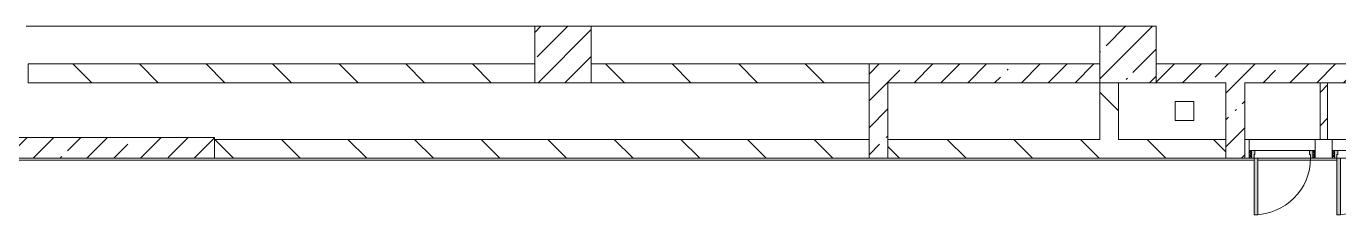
# Model space of a CAD drawing. Header units: millimetres. Extents: x -5714 to 188114, y -8553 to 29000.
# Drawn here: x 103864 to 117802, y 10300 to 12300 of the extents above; entities that cross this region are included whole.
import ezdxf

# ---------------------------------------------------------------- set-up
doc = ezdxf.new("R2010")
doc.units = ezdxf.units.MM
for name, color, linetype, lineweight, true_color in [('A-DOOR-3', 7, 'Continuous', 5, 0xaaaaaa), ('A-DOOR-4', 7, 'Continuous', 5, 0xe2e2e2), ('A-DOOR-FRAM-2', 7, 'Continuous', 5, 0xe2e2e2), ('A-DOOR-FRAM-3', 7, 'Continuous', 5, 0xaaaaaa), ('A-FLOR-2', 7, 'Continuous', 5, 0xaaaaaa)]:
    doc.layers.add(name, color=color, linetype=linetype, lineweight=lineweight, true_color=true_color)
for name, color, linetype, lineweight in [('A-WALL', 7, 'Continuous', 9), ('I-WALL-2', 7, 'Continuous', 5), ('S-COLS-2', 7, 'Continuous', 5)]:
    doc.layers.add(name, color=color, linetype=linetype, lineweight=lineweight)
pattern_1 = [(135, (61103.76, 0), (-353.5534, -353.5534), [])]
pattern_2 = [(45, (61103.76, 0), (-285.1231, 285.1231), []), (45, (61388.9, 0), (-285.1231, 285.1231), [504.031, -100.806, 16.764, -84.042])]
pattern_3 = [(135, (1951.41, 164.685), (-14.14214, -14.14214), []), (225, (1951.41, 164.685), (14.14214, -14.14214), [])]
pattern_4 = [(45, (-171.384, 164.685), (-14.1421, 14.1421), []), (135, (-171.384, 164.685), (-14.1421, -14.1421), [])]

# ---------------------------------------------------------------- blocks, each defined once
blk = doc.blocks.new('BSC_Колонна _Прямоугольная - 600х600-23205375-3_9_1_птичка')
at = {"layer": 'S-COLS-2'}
h = blk.add_hatch(dxfattribs=at)
h.set_pattern_fill('FP_68', color=256, style=0, pattern_type=2)
h.set_pattern_definition([(45, (-54460, -12000), (-285.123, 285.123), []), (45, (-54174.88, -12000), (-285.123, 285.123), [504.031, -100.806, 16.764, -84.042])])
h.paths.add_polyline_path([(-300, -300), (300, -300), (300, 300), (-300, 300)])
for p, q in [((300, 300), (-300, 300)), ((-300, 300), (-300, -300)), ((300, -300), (300, 300)), ((-300, -300), (300, -300))]:
    blk.add_line(p, q, dxfattribs=at)
blk = doc.blocks.new('110_Дверь_СКБ_1Ст - д-18 700x2100h_Технический шкаф ЭОМ и СС-V189-3_9_1_птичка')
at = {"layer": 'A-DOOR-3'}
h = blk.add_hatch(dxfattribs=at)
h.set_pattern_fill('FP_28', color=256, style=0, pattern_type=2)
h.set_pattern_definition(pattern_3)
h.paths.add_polyline_path([(362.5, 100), (337.5, 100), (337.5, 20), (362.5, 20)])
at = {"layer": 'A-DOOR-4'}
h = blk.add_hatch(color=256, dxfattribs=at)
h.paths.add_polyline_path([(-312.5, 100), (-312.5, 20), (-277.5, 20), (-277.5, 60), (-287.5, 60), (-292.5, 100)])
h.paths.add_polyline_path([(312.5, 100), (312.5, 60), (302.5, 60), (302.5, 20), (337.5, 20), (337.5, 100)])
at = {"layer": 'A-DOOR-FRAM-2'}
blk.add_hatch(color=256, dxfattribs=at).paths.add_polyline_path([(272.5, 700), (272.5, 100), (312.5, 100), (312.5, 700)])
at = {"layer": 'A-DOOR-FRAM-3'}
h = blk.add_hatch(dxfattribs=at)
h.set_pattern_fill('FP_29', color=256, style=0, pattern_type=2)
h.set_pattern_definition(pattern_4)
h.paths.add_polyline_path([(-312.5, 100), (-337.5, 100), (-337.5, 20), (-312.5, 20)])
at = {"layer": 'A-DOOR-3'}
for p, q in [((312.5, 700), (272.5, 700)), ((272.5, 700), (272.5, 100)), ((312.5, 100), (312.5, 700)), ((272.5, 100), (312.5, 100))]:
    blk.add_line(p, q, dxfattribs=at)
blk.add_arc((312.5, 100), 600, 90, 180, dxfattribs=at)
at = {"layer": 'A-DOOR-FRAM-3'}
for p, q in [((-312.5, 100), (-337.5, 100)), ((-337.5, 100), (-337.5, 20)), ((-337.5, 20), (-312.5, 20)), ((-287.5, 100), (-312.5, 100)), ((-312.5, 100), (-312.5, 20)), ((-312.5, 20), (-312.5, 100)), ((-312.5, 20), (-277.5, 20)), ((-287.5, 60), (-287.5, 100)), ((-287.5, 100), (272.5, 100)), ((-277.5, 60), (-287.5, 60)), ((-277.5, 20), (-277.5, 60)), ((302.5, 20), (-277.5, 20)), ((312.5, 60), (302.5, 60)), ((302.5, 60), (302.5, 20)), ((302.5, 20), (337.5, 20)), ((312.5, 100), (312.5, 60)), ((337.5, 100), (312.5, 100)), ((337.5, 20), (337.5, 100)), ((362.5, 100), (337.5, 100)), ((337.5, 100), (337.5, 20)), ((337.5, 20), (362.5, 20)), ((362.5, 20), (362.5, 100))]:
    blk.add_line(p, q, dxfattribs=at)
blk = doc.blocks.new('110_Дверь_СКБ_1Ст - д-18 700x2100h_Технический шкаф ЭОМ и СС-23257539-3_9_1_птичка')
at = {"layer": 'A-DOOR-3'}
h = blk.add_hatch(dxfattribs=at)
h.set_pattern_fill('FP_28', color=256, style=0, pattern_type=2)
h.set_pattern_definition(pattern_3)
h.paths.add_polyline_path([(362.5, 100), (337.5, 100), (337.5, 20), (362.5, 20)])
at = {"layer": 'A-DOOR-4'}
h = blk.add_hatch(color=256, dxfattribs=at)
h.paths.add_polyline_path([(312.5, 100), (312.5, 60), (302.5, 60), (302.5, 20), (337.5, 20), (337.5, 100)])
h.paths.add_polyline_path([(-287.5, 100), (-312.5, 100), (-312.5, 20), (-277.5, 20), (-277.5, 60), (-287.5, 60)])
at = {"layer": 'A-DOOR-FRAM-2'}
blk.add_hatch(color=256, dxfattribs=at).paths.add_polyline_path([(272.5, 700), (272.5, 100), (312.5, 100), (312.5, 700), (281.5, 700)])
at = {"layer": 'A-DOOR-FRAM-3'}
h = blk.add_hatch(dxfattribs=at)
h.set_pattern_fill('FP_29', color=256, style=0, pattern_type=2)
h.set_pattern_definition(pattern_4)
h.paths.add_polyline_path([(-312.5, 100), (-337.5, 100), (-337.5, 20), (-312.5, 20)])
at = {"layer": 'A-DOOR-3'}
for p, q in [((312.5, 700), (272.5, 700)), ((272.5, 700), (272.5, 100)), ((312.5, 100), (312.5, 700)), ((272.5, 100), (312.5, 100))]:
    blk.add_line(p, q, dxfattribs=at)
blk.add_arc((312.5, 100), 600, 90, 180, dxfattribs=at)
at = {"layer": 'A-DOOR-FRAM-3'}
for p, q in [((-312.5, 100), (-337.5, 100)), ((-337.5, 100), (-337.5, 20)), ((-337.5, 20), (-312.5, 20)), ((-287.5, 100), (-312.5, 100)), ((-312.5, 100), (-312.5, 20)), ((-312.5, 20), (-312.5, 100)), ((-312.5, 20), (-277.5, 20)), ((-287.5, 60), (-287.5, 100)), ((-287.5, 100), (272.5, 100)), ((-277.5, 60), (-287.5, 60)), ((-277.5, 20), (-277.5, 60)), ((302.5, 20), (-277.5, 20)), ((312.5, 60), (302.5, 60)), ((302.5, 60), (302.5, 20)), ((302.5, 20), (337.5, 20)), ((312.5, 100), (312.5, 60)), ((337.5, 100), (312.5, 100)), ((337.5, 20), (337.5, 100)), ((362.5, 100), (337.5, 100)), ((337.5, 100), (337.5, 20)), ((337.5, 20), (362.5, 20)), ((362.5, 20), (362.5, 100))]:
    blk.add_line(p, q, dxfattribs=at)

msp = doc.modelspace()

# ---------------------------------------------------------------- hatches: boundary and pattern name
at = {"layer": 'I-WALL-2'}
h = msp.add_hatch(dxfattribs=at)
h.set_pattern_fill('FP_65', color=256, style=0, pattern_type=2)
h.set_pattern_definition(pattern_1)
h.paths.add_polyline_path([(112813.8, 11700), (112813.8, 11900), (109863.8, 11900), (109863.8, 11700)])
h.paths.add_polyline_path([(106786.2, 11700), (109263.8, 11700), (109263.8, 11900), (103883.8, 11900), (103883.8, 11700)])
h = msp.add_hatch(dxfattribs=at)
h.set_pattern_fill('FP_62', color=256, style=0, pattern_type=2)
h.set_pattern_definition(pattern_2)
h.paths.add_polyline_path([(115263.8, 11700), (115263.8, 11900), (112813.8, 11900), (112813.8, 11700), (114243.8, 11700)])
h = msp.add_hatch(dxfattribs=at)
h.set_pattern_fill('FP_62', color=256, style=0, pattern_type=2)
h.set_pattern_definition(pattern_2)
h.paths.add_polyline_path([(123063.8, 11700), (127263.8, 11700), (127263.8, 11900), (121863.8, 11900), (121863.8, 11700), (122463.8, 11700)])
h.paths.add_polyline_path([(120443.8, 11700), (121263.8, 11700), (121263.8, 11900), (115863.8, 11900), (115863.8, 11700), (120243.8, 11700)])
h = msp.add_hatch(dxfattribs=at)
h.set_pattern_fill('FP_62', color=256, style=0, pattern_type=2)
h.set_pattern_definition(pattern_2)
h.paths.add_polyline_path([(112813.8, 10900), (113013.8, 10900), (113013.8, 11700), (112813.8, 11700), (112813.8, 11100)])
h = msp.add_hatch(dxfattribs=at)
h.set_pattern_fill('FP_65', color=256, style=0, pattern_type=2)
h.set_pattern_definition(pattern_1)
h.paths.add_polyline_path([(115263.8, 11100), (115463.8, 11100), (115463.8, 11700), (115263.8, 11700), (115263.8, 11221)])
h = msp.add_hatch(dxfattribs=at)
h.set_pattern_fill('FP_62', color=256, style=0, pattern_type=2)
h.set_pattern_definition(pattern_2)
h.paths.add_polyline_path([(116603.8, 10900), (116803.8, 10900), (116803.8, 11700), (116603.8, 11700), (116603.8, 11100)])
h = msp.add_hatch(dxfattribs=at)
h.set_pattern_fill('FP_67', color=256, style=0, pattern_type=2)
h.set_pattern_definition([(45, (61103.76, 0), (-176.7767, 176.7767), [])])
h.paths.add_polyline_path([(117683, 11100), (117683, 11700), (117603, 11700), (117603, 11100)])
h = msp.add_hatch(dxfattribs=at)
h.set_pattern_fill('FP_62', color=256, style=0, pattern_type=2)
h.set_pattern_definition(pattern_2)
h.paths.add_polyline_path([(105863.8, 10900), (105863.8, 11120), (103483.8, 11120), (103483.8, 10900)])
h = msp.add_hatch(dxfattribs=at)
h.set_pattern_fill('FP_65', color=256, style=0, pattern_type=2)
h.set_pattern_definition(pattern_1)
h.paths.add_polyline_path([(122263.8, 10900), (122263.8, 11100), (120443.8, 11100), (120443.8, 10900), (121701.5, 10900)])
h.paths.add_polyline_path([(118438.8, 10900), (118611.6, 10900), (118611.6, 11100), (118431.6, 11100), (118431.6, 10900)])
h.paths.add_polyline_path([(119311.6, 10900), (119491.6, 10900), (119491.6, 11100), (119311.6, 11100), (119311.6, 10980)])
h.paths.add_polyline_path([(120243.8, 10900), (120243.8, 11100), (120191.6, 11100), (120191.6, 10900)])
h.paths.add_polyline_path([(117731.6, 10900), (117731.6, 11100), (117551.6, 11100), (117551.6, 10900)])
h.paths.add_polyline_path([(116108.2, 10900), (116603.8, 10900), (116603.8, 11100), (113013.8, 11100), (113013.8, 10900), (114243.8, 10900)])
h.paths.add_polyline_path([(116803.8, 10900), (116851.6, 10900), (116851.6, 11100), (116803.8, 11100), (116803.8, 10980)])
h.paths.add_polyline_path([(110515, 10900), (112813.8, 10900), (112813.8, 11100), (105863.8, 11100), (105863.8, 10900), (106786.2, 10900)])
at = {"layer": 'S-COLS-2'}
h = msp.add_hatch(dxfattribs=at)
h.set_pattern_fill('FP_62', color=256, style=0, pattern_type=2)
h.set_pattern_definition(pattern_2)
h.paths.add_polyline_path([(109863.8, 11700), (109863.8, 12300), (109263.8, 12300), (109263.8, 11700)])

# ---------------------------------------------------------------- linework, layer by layer
at = {"layer": 'A-FLOR-2'}
for p, q in [((109263.8, 12300), (103863.8, 12300)), ((115263.8, 12300), (109863.8, 12300)), ((116063.8, 11500), (116263.8, 11500)), ((116063.8, 11300), (116063.8, 11500)), ((116263.8, 11500), (116263.8, 11300)), ((116263.8, 11300), (116063.8, 11300)), ((116901.6, 10880), (103503.8, 10880)), ((117781.6, 10880), (116941.6, 10880))]:
    msp.add_line(p, q, dxfattribs=at)
at = {"layer": 'A-WALL'}
for p, q in [((112813.8, 11700), (112813.8, 11900)), ((117683, 11700), (117603, 11700)), ((112813.8, 10900), (112813.8, 11100)), ((113013.8, 10900), (113013.8, 11100)), ((116603.8, 10900), (116603.8, 11100)), ((116803.8, 10900), (116803.8, 11100)), ((117603, 11100), (117683, 11100))]:
    msp.add_line(p, q, dxfattribs=at)
at = {"layer": 'I-WALL-2'}
for p, q in [((109263.8, 11900), (103883.8, 11900)), ((103883.8, 11900), (103883.8, 11700)), ((109263.8, 11700), (109263.8, 11900)), ((115263.8, 11900), (109863.8, 11900)), ((109863.8, 11900), (109863.8, 11700)), ((121263.8, 11900), (115863.8, 11900)), ((103883.8, 11700), (109263.8, 11700)), ((109863.8, 11700), (112813.8, 11700)), ((112813.8, 11700), (112813.8, 11100)), ((113013.8, 11100), (113013.8, 11700)), ((113013.8, 11700), (115263.8, 11700)), ((115263.8, 11700), (115263.8, 11100)), ((115463.8, 11100), (115463.8, 11700)), ((115863.8, 11700), (116603.8, 11700)), ((116603.8, 11700), (116603.8, 11100)), ((116803.8, 11100), (116803.8, 11700)), ((116803.8, 11700), (117603, 11700)), ((117603, 11700), (117603, 11100)), ((117683, 11100), (117683, 11700)), ((117683, 11700), (118483, 11700)), ((105863.8, 11120), (103483.8, 11120)), ((105863.8, 10900), (105863.8, 11120)), ((112813.8, 11100), (105863.8, 11100)), ((115263.8, 11100), (113013.8, 11100)), ((116603.8, 11100), (115463.8, 11100)), ((116803.8, 11100), (117603, 11100)), ((116851.6, 10980), (116851.6, 11100)), ((117551.6, 11100), (117551.6, 10980)), ((117683, 11100), (118483, 11100)), ((117731.6, 10980), (117731.6, 11100)), ((103483.8, 10900), (116851.6, 10900)), ((117551.6, 10900), (117731.6, 10900))]:
    msp.add_line(p, q, dxfattribs=at)
at = {"layer": 'S-COLS-2'}
for p, q in [((109863.8, 12300), (109263.8, 12300)), ((109263.8, 12300), (109263.8, 11900)), ((109863.8, 11900), (109863.8, 12300)), ((109263.8, 11900), (109263.8, 11700)), ((109863.8, 11700), (109863.8, 11900)), ((109263.8, 11700), (109863.8, 11700))]:
    msp.add_line(p, q, dxfattribs=at)

# ---------------------------------------------------------------- block references
at = {"layer": 'A-DOOR-3', "rotation": 180}
for name, p in [('110_Дверь_СКБ_1Ст - д-18 700x2100h_Технический шкаф ЭОМ и СС-V189-3_9_1_птичка', (117214.1, 11000)), ('110_Дверь_СКБ_1Ст - д-18 700x2100h_Технический шкаф ЭОМ и СС-23257539-3_9_1_птичка', (118094.1, 11000))]:
    msp.add_blockref(name, p, dxfattribs=at)
at = {"layer": 'S-COLS-2'}
msp.add_blockref('BSC_Колонна _Прямоугольная - 600х600-23205375-3_9_1_птичка', (115563.8, 12000), dxfattribs=at)

doc.saveas('drawing.dxf')
